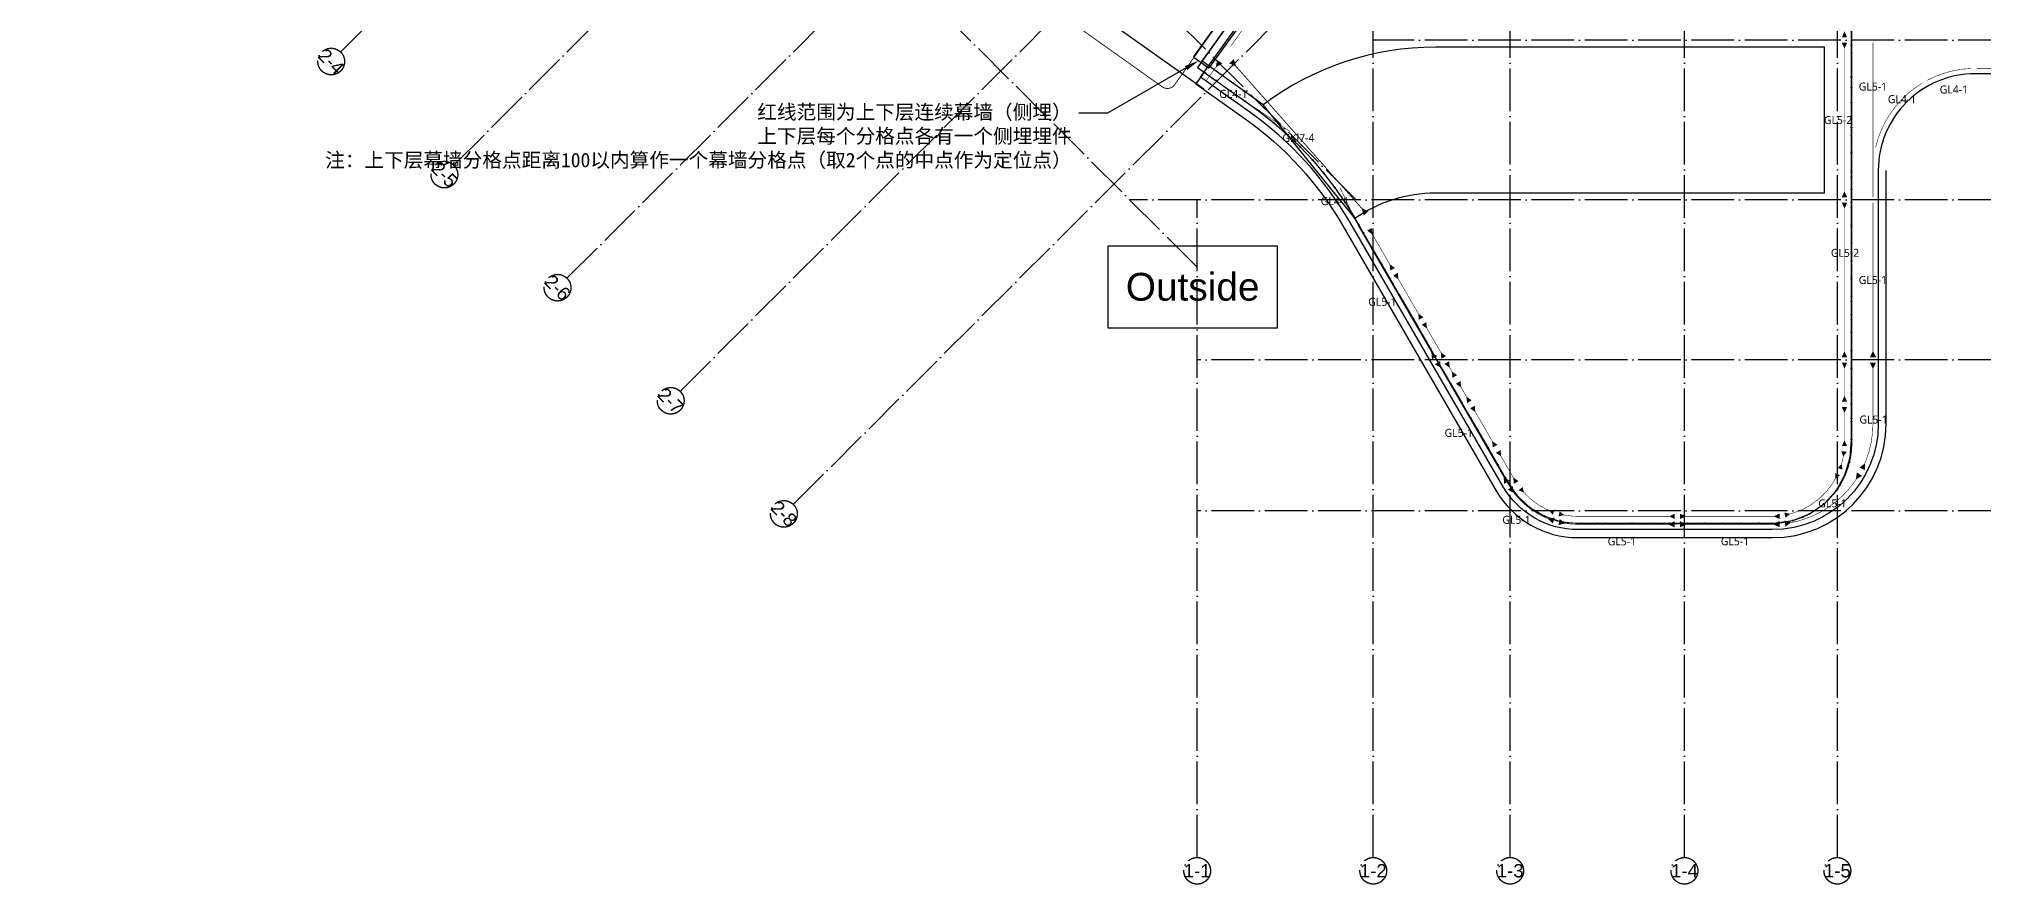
# Model space of a CAD drawing. Header units: millimetres. Extents: x -183324 to 52414, y -21000 to 181959.
# Drawn here: x -174840 to -65504, y -21000 to 26567 of the extents above; entities that cross this region are included whole.
import ezdxf
from ezdxf import colors
from ezdxf.entities.mleader import LeaderData, LeaderLine
from ezdxf.math import Vec2, Vec3

# ---------------------------------------------------------------- set-up
doc = ezdxf.new("R2010")
doc.units = ezdxf.units.MM
doc.header["$LTSCALE"] = 100
doc.linetypes.add('ACAD_ISO04W100', pattern=[30, 24, -3, 0, -3])
doc.linetypes.add('HIDDEN', pattern=[0.375, 0.25, -0.125])
doc.layers.get('DEFPOINTS').update_dxf_attribs({"color": 9, "true_color": 0x808080})
for name, color, linetype, true_color in [('ddd$0$范围', 7, 'Continuous', 0x000000), ('F_ALUM', 4, 'Continuous', 0x00ffff), ('F_CONC', 7, 'Continuous', 0x000000), ('F_GLAS', 5, 'Continuous', 0x0000ff), ('F_GRID', 1, 'ACAD_ISO04W100', 0xff0000)]:
    doc.layers.add(name, color=color, linetype=linetype, true_color=true_color)
doc.layers.add('F_TEXT', color=2, linetype='Continuous')
doc.styles.add('2F 钢结构及编号汇总$0$Arial Regular', font='Microsoft YaHei UI.ttf')
doc.styles.add('Arial Regular', font='arial.ttf')
doc.styles.add('F-Arial-h2', font='arial.ttf', dxfattribs={"height": 2})
doc.styles.add('F-simhei', font='simhei.ttf')

# ---------------------------------------------------------------- blocks, each defined once
blk = doc.blocks.new('Block 03')
at = {"layer": 'F_GLAS', "color": 6, "true_color": 0xff00ff}
for p, q in [((-72901, 36444), (-72901, 3798)), ((-77401, -702), (-88294, -702))]:
    blk.add_line(p, q, dxfattribs=at)
blk.add_lwpolyline([(-92188, 1542), (-100835, 16469), (-105982, 22863), (-109425, 25312), (-106614, 29264), (-108265, 30438), (-110481, 27321)], dxfattribs=at)
at = {"layer": 'F_GLAS', "color": 18, "true_color": 0x000000}
blk.add_lwpolyline([(-96299, 17901), (-74417, 17902), (-74418, 26102), (-96299, 26101)], dxfattribs=at)
at = {"layer": 'F_GLAS', "color": 6, "true_color": 0xff00ff}
for centre in [(-109425, 25312), (-107704, 24088), (-105982, 22863)]:
    blk.add_circle(centre, 25, dxfattribs=at)
at = {"layer": 'F_GLAS', "color": 6, "true_color": 0xff00ff, "extrusion": (0.001153, -1.36099e-09, 0.999999)}
for centre in [(-72901, 25784, -84), (-72901, 24384, -84), (-72900, 22984, -84), (-72900, 21584, -84), (-72901, 20184, -84), (-72900, 18784, -84), (-72900, 17384, -84), (-72900, 15984, -84), (-72900, 14584, -84), (-72900, 13184, -84), (-72901, 11784, -84), (-72900, 10785, -85), (-72900, 8998, -85), (-72900, 7998, -84), (-72900, 6598, -84), (-72901, 5198, -84)]:
    blk.add_circle(centre, 25, dxfattribs=at)
at = {"layer": 'F_GLAS', "color": 6, "true_color": 0xff00ff, "extrusion": (-0.002795, -0.001619, 0.999995)}
for centre in [(-100834, 16469, 255), (-100614, 16091, 255), (-100208, 15390, 255), (-99312, 13844, 256), (-98706, 12796, 255), (-98004, 11584, 255), (-97303, 10373, 255), (-96601, 9163, 255), (-95899, 7950, 255), (-95198, 6738, 255), (-94496, 5527, 255), (-93945, 4577, 254), (-93049, 3031, 255), (-92381, 1876, 255)]:
    blk.add_circle(centre, 25, dxfattribs=at)
at = {"layer": 'F_GLAS', "color": 6, "true_color": 0xff00ff, "extrusion": (0.001869, -6.37205e-07, 0.999998)}
blk.add_circle((-72900, 3798, -136), 25, dxfattribs=at)
at = {"layer": 'F_GLAS', "color": 6, "true_color": 0xff00ff, "extrusion": (0.000851549, -0.002558, 0.999996)}
blk.add_circle((-73024, 2751, -69), 25, dxfattribs=at)
at = {"layer": 'F_GLAS', "color": 6, "true_color": 0xff00ff, "extrusion": (0.001523, -0.000931002, 0.999998)}
blk.add_circle((-73556, 1458, -113), 25, dxfattribs=at)
at = {"layer": 'F_GLAS', "color": 6, "true_color": 0xff00ff, "extrusion": (-0.002477, -0.002074, 0.999995)}
blk.add_circle((-91746, 911, 225), 25, dxfattribs=at)
at = {"layer": 'F_GLAS', "color": 6, "true_color": 0xff00ff, "extrusion": (0.002201, 0.000694491, 0.999997)}
blk.add_circle((-90726, 12, -200), 25, dxfattribs=at)
at = {"layer": 'F_GLAS', "color": 6, "true_color": 0xff00ff, "extrusion": (0.001411, -0.001641, 0.999998)}
blk.add_circle((-74458, 393, -106), 25, dxfattribs=at)
at = {"layer": 'F_GLAS', "color": 6, "true_color": 0xff00ff, "extrusion": (-0.000291392, -0.008995, 0.99996)}
blk.add_circle((-89466, -546, 31), 25, dxfattribs=at)
at = {"layer": 'F_GLAS', "color": 6, "true_color": 0xff00ff, "extrusion": (5.63841e-08, -0.00323, 0.999995)}
for centre in [(-88093, -702, 2), (-86737, -702, 2), (-85338, -701, 2), (-83938, -700, 2), (-82539, -702, 2), (-81206, -702, 1), (-79416, -702, 2), (-78084, -702, 2)]:
    blk.add_circle(centre, 25, dxfattribs=at)
at = {"layer": 'F_GLAS', "color": 6, "true_color": 0xff00ff, "extrusion": (0.000273388, -0.003058, 0.999995)}
blk.add_circle((-76984, -683, -19), 25, dxfattribs=at)
at = {"layer": 'F_GLAS', "color": 6, "true_color": 0xff00ff, "extrusion": (0.001004, -0.002378, 0.999997)}
blk.add_circle((-75639, -343, -75), 25, dxfattribs=at)
at = {"layer": 'F_GLAS', "color": 18, "true_color": 0x000000}
blk.add_arc((-96299, 10001), 16100, 90, 126.97455, dxfattribs=at)
at = {"layer": 'F_GLAS', "color": 18, "true_color": 0x000000, "extrusion": (0, 0, -1)}
blk.add_arc((96299, 10001), 7900, 54.95872, 90, dxfattribs=at)
at = {"layer": 'F_GLAS', "color": 6, "true_color": 0xff00ff, "extrusion": (0, 0, -1)}
for centre, start, end in [((77401, 3798), 180.00007, 269.999), ((88295, 3798), 269.999, 329.91877)]:
    blk.add_arc(centre, 4500, start, end, dxfattribs=at)
blk = doc.blocks.new('Block 01')
at = {"layer": 'F_GLAS', "color": 2, "true_color": 0xffff00}
for p, q in [((-72901, 26226), (-72901, 34157)), ((-106614, 29264), (-109679, 24956)), ((-72902, 19066), (-72901, 26226)), ((-109679, 24956), (-108644, 24220)), ((-108644, 24220), (-107817, 23633)), ((-107817, 23633), (-107006, 23056)), ((-107006, 23056), (-106182, 22464)), ((-106182, 22464), (-105400, 21850)), ((-105400, 21850), (-104633, 21184)), ((-104633, 21184), (-103916, 20495)), ((-103916, 20495), (-103220, 19756)), ((-103220, 19756), (-102576, 18998)), ((-102576, 18998), (-101958, 18193)), ((-72902, 18095), (-72902, 19066)), ((-101958, 18193), (-101385, 17363)), ((-72902, 17090), (-72902, 18095)), ((-101385, 17363), (-100864, 16517)), ((-100864, 16517), (-100359, 15648)), ((-72902, 16082), (-72902, 17090)), ((-100359, 15648), (-99855, 14777)), ((-72902, 15077), (-72902, 16082)), ((-99855, 14777), (-99352, 13908)), ((-72902, 14075), (-72902, 15077)), ((-99352, 13908), (-98848, 13038)), ((-72902, 13070), (-72902, 14075)), ((-98848, 13038), (-98344, 12168)), ((-98344, 12168), (-97840, 11299)), ((-72902, 12065), (-72902, 13070)), ((-72902, 11060), (-72902, 12065)), ((-97840, 11299), (-97336, 10429)), ((-72902, 10051), (-72902, 11060)), ((-97336, 10429), (-96833, 9559)), ((-72902, 9046), (-72902, 10051)), ((-96833, 9559), (-96329, 8690)), ((-72902, 8045), (-72902, 9046)), ((-96329, 8690), (-95825, 7820)), ((-95825, 7820), (-95321, 6950)), ((-72902, 7040), (-72902, 8045)), ((-72902, 6035), (-72902, 7040)), ((-72902, 5030), (-72902, 6035)), ((-72902, 4025), (-72902, 5030)), ((-72972, 3005), (-72902, 4025)), ((-73274, 2006), (-72972, 3005)), ((-74450, 401), (-73771, 1140)), ((-73771, 1140), (-73274, 2006)), ((-75276, -169), (-74450, 401)), ((-77403, -702), (-76208, -541)), ((-76208, -541), (-75276, -169))]:
    blk.add_line(p, q, dxfattribs=at)
for points in [[(-95321, 6950), (-94818, 6081), (-94314, 5212), (-93810, 4342), (-93306, 3472), (-92803, 2602), (-92324, 1776), (-91774, 944), (-91049, 239), (-90200, -279), (-89236, -603), (-88195, -702), (-87190, -702), (-86185, -702)], [(-86185, -702), (-85180, -702), (-84175, -702), (-83170, -702), (-82165, -702), (-81160, -702), (-80155, -702), (-79150, -702), (-78169, -702), (-77401, -702)]]:
    blk.add_lwpolyline(points, dxfattribs=at)
at = {"layer": 'F_GLAS', "color": 2, "true_color": 0xffff00, "extrusion": (0.001153, -7.53933e-09, 0.999999)}
for centre in [(-72901, 26215, -43), (-72898, 24428, -43), (-72898, 23828, -43), (-72901, 22041, -43)]:
    blk.add_circle(centre, 25, dxfattribs=at)
at = {"layer": 'F_GLAS', "color": 2, "true_color": 0xffff00, "extrusion": (-0.098551, 0.070023, 0.992665)}
for centre in [(43183, -102584, 12499), (43182, -101838, 12403)]:
    blk.add_circle(centre, 25, dxfattribs=at)
at = {"layer": 'F_GLAS', "color": 2, "true_color": 0xffff00, "extrusion": (-0.098262, 0.070428, 0.992665)}
blk.add_circle((43601, -100656, 12259), 25, dxfattribs=at)
at = {"layer": 'F_GLAS', "color": 2, "true_color": 0xffff00, "extrusion": (-0.098517, 0.070071, 0.992665)}
blk.add_circle((43232, -99826, 12158), 25, dxfattribs=at)
at = {"layer": 'F_GLAS', "color": 2, "true_color": 0xffff00, "extrusion": (-0.09695, 0.072224, 0.992665)}
blk.add_circle((45420, -97848, 11917), 25, dxfattribs=at)
at = {"layer": 'F_GLAS', "color": 2, "true_color": 0xffff00, "extrusion": (-0.09323, 0.07718, 0.992649)}
blk.add_circle((50381, -94423, 11513), 25, dxfattribs=at)
at = {"layer": 'F_GLAS', "color": 2, "true_color": 0xffff00, "extrusion": (-0.090573, 0.080076, 0.992665)}
blk.add_circle((53434, -91743, 11173), 25, dxfattribs=at)
at = {"layer": 'F_GLAS', "color": 2, "true_color": 0xffff00, "extrusion": (0.002928, 0.018632, 0.999822)}
for centre in [(75297, -9547, 159), (75147, -8573, 205), (74997, -7642, 182), (74978, -7514, 180)]:
    blk.add_circle(centre, 25, dxfattribs=at)
at = {"layer": 'F_GLAS', "color": 2, "true_color": 0xffff00, "extrusion": (-0.085048, 0.085921, 0.992665)}
blk.add_circle((59436, -87027, 10599), 25, dxfattribs=at)
at = {"layer": 'F_GLAS', "color": 2, "true_color": 0xffff00, "extrusion": (-0.075999, 0.09402, 0.992665)}
for centre in [(67855, -79663, 9702), (67831, -78677, 9582)]:
    blk.add_circle(centre, 25, dxfattribs=at)
at = {"layer": 'F_GLAS', "color": 2, "true_color": 0xffff00, "extrusion": (-0.072378, 0.096835, 0.992665)}
blk.add_circle((70776, -75058, 9141), 25, dxfattribs=at)
at = {"layer": 'F_GLAS', "color": 2, "true_color": 0xffff00}
for centre in [(-72902, 18095), (-72902, 17090, 39), (-72902, 16082), (-72902, 15077), (-72902, 14075, 39), (-72902, 13070), (-72902, 12065), (-72902, 11060, 39), (-72902, 10051, 39), (-72902, 9046), (-72902, 8045, 39), (-72902, 7040, 39), (-72902, 6035, 39), (-72902, 5030), (-72902, 4025)]:
    blk.add_circle(centre, 25, dxfattribs=at)
at = {"layer": 'F_GLAS', "color": 2, "true_color": 0xffff00, "extrusion": (0.005007, -0.018631, 0.999814)}
for centre in [(-93405, 43072, -870), (-93121, 42122, -813), (-92859, 41151, -794), (-92598, 40180, -775), (-92337, 39210, -757), (-92076, 38239, -738), (-91816, 37269, -719), (-91555, 36298, -700), (-91294, 35327, -720), (-91033, 34357, -663), (-90773, 33387, -644), (-90512, 32417, -626), (-90251, 31446, -607), (-89990, 30476, -588), (-89729, 29505, -569), (-89469, 28535, -551), (-89208, 27565, -532), (-88947, 26594, -513), (-88699, 25672, -495)]:
    blk.add_circle(centre, 25, dxfattribs=at)
at = {"layer": 'F_GLAS', "color": 2, "true_color": 0xffff00, "extrusion": (-0.008547, 0.000762659, 0.999963)}
blk.add_circle((-72970, 3001, 626), 25, dxfattribs=at)
at = {"layer": 'F_GLAS', "color": 2, "true_color": 0xffff00, "extrusion": (-0.009644, 0.001233, 0.999953)}
blk.add_circle((-73767, 1139, 713), 25, dxfattribs=at)
at = {"layer": 'F_GLAS', "color": 2, "true_color": 0xffff00, "extrusion": (-0.008898, 0.000868588, 0.99996)}
blk.add_circle((-73269, 2009, 654), 25, dxfattribs=at)
at = {"layer": 'F_GLAS', "color": 2, "true_color": 0xffff00, "extrusion": (0.011559, -0.014091, 0.999834)}
blk.add_circle((-91768, 929, -1074), 25, dxfattribs=at)
at = {"layer": 'F_GLAS', "color": 2, "true_color": 0xffff00, "extrusion": (0.014411, -0.011158, 0.999834)}
blk.add_circle((-91040, 225, -1315), 25, dxfattribs=at)
at = {"layer": 'F_GLAS', "color": 2, "true_color": 0xffff00, "extrusion": (-0.010573, 0.002087, 0.999942)}
blk.add_circle((-74446, 399, 826), 25, dxfattribs=at)
at = {"layer": 'F_GLAS', "color": 2, "true_color": 0xffff00, "extrusion": (0.016512, -0.007715, 0.999834)}
blk.add_circle((-38436, 81588, -1487), 25, dxfattribs=at)
at = {"layer": 'F_GLAS', "color": 2, "true_color": 0xffff00, "extrusion": (0.017822, -0.003813, 0.999834)}
blk.add_circle((-19256, 87121, -1588), 25, dxfattribs=at)
at = {"layer": 'F_GLAS', "color": 2, "true_color": 0xffff00, "extrusion": (-0.004702, 0.00851, 0.999953)}
for centre in [(-88194, -706, 409), (-86184, -706, 399), (-84174, -706, 390), (-82164, -705, 380), (-80154, -705, 371), (-78168, -705, 362)]:
    blk.add_circle(centre, 25, dxfattribs=at)
at = {"layer": 'F_GLAS', "color": 2, "true_color": 0xffff00, "extrusion": (-0.009019, -1.25274e-07, 0.999959)}
for centre in [(-87187, -702, 786), (-85177, -702, 768), (-83167, -702, 750), (-81157, -702, 732), (-79147, -702, 714), (-77398, -702, 698)]:
    blk.add_circle(centre, 25, dxfattribs=at)
at = {"layer": 'F_GLAS', "color": 2, "true_color": 0xffff00, "extrusion": (-0.012507, 0.005384, 0.999907)}
blk.add_circle((-76202, -546, 988), 25, dxfattribs=at)
at = {"layer": 'F_GLAS', "color": 2, "true_color": 0xffff00, "extrusion": (-0.011573, 0.003452, 0.999927)}
blk.add_circle((-75271, -172, 909), 25, dxfattribs=at)
blk = doc.blocks.new('A$C11ab6e16')
at = {"layer": 'F_CONC', "color": 5, "true_color": 0x0000ff}
for p, q in [((-109513, 24412), (-103944, 32242)), ((-106740, 22439), (-109513, 24412)), ((-60932, 24599), (-65948, 24607)), ((-71401, 19157), (-71401, 4898)), ((-92491, 1367), (-101126, 16275)), ((-77351, -1052), (-88294, -1052))]:
    blk.add_line(p, q, dxfattribs=at)
for centre, radius, start, end in [((-65951, 19157), 5450, 89.96581, 179.99999), ((-118129, 6426), 19650, 30.08123, 54.57646)]:
    blk.add_arc(centre, radius, start, end, dxfattribs=at)
at = {"layer": 'F_CONC', "color": 5, "true_color": 0x0000ff, "extrusion": (0, 0, -1)}
for centre, radius, start, end in [((77351, 4898), 5950, 180.00007, 269.999), ((88295, 3798), 4850, 269.999, 329.91877)]:
    blk.add_arc(centre, radius, start, end, dxfattribs=at)
blk = doc.blocks.new('平台轮廓 2F')
at = {"layer": 'F_ALUM'}
for p, q in [((-44636, 23733), (-68573, 40759)), ((-44611, 24696), (-45075, 24045)), ((-45075, 24045), (-42301, 22072)), ((-6252, 4898), (-6252, 19156)), ((-36815, 16050), (-28181, 1141)), ((-23595, -1502), (-12651, -1502))]:
    blk.add_line(p, q, dxfattribs=at)
at = {"layer": 'F_ALUM', "extrusion": (0, 0, -1)}
blk.add_arc((53429, 6426), 19200, 125.42369, 149.91895, dxfattribs=at)
at = {"layer": 'F_ALUM'}
for centre, radius, start, end in [((-12652, 4898), 6400, 270.00083, 359.99976), ((-23595, 3798), 5300, 210.08105, 270.00083)]:
    blk.add_arc(centre, radius, start, end, dxfattribs=at)
blk = doc.blocks.new('A$Cc8c9adf5')
at = {"layer": 'F_GRID'}
for p, q in [((-157869, 25823), (-57106, 126585)), ((-73700, -19500), (-73700, 109992)), ((-151505, 19459), (-69834, 101129)), ((-100756, 17500), (-168476, 85220)), ((-145141, 13095), (-73700, 84536)), ((-109700, 13716), (-174840, 78856)), ((-138777, 6731), (-73700, 71808)), ((-99800, -19500), (-99800, 53700)), ((-92100, -19500), (-92100, 53700)), ((-82300, -19500), (-82300, 53700)), ((-132413, 367), (-99800, 32980)), ((16500, 26500), (-99800, 26500)), ((16500, 17500), (-113484, 17500)), ((-109700, -19500), (-109700, 17500)), ((16500, 8500), (-109700, 8500)), ((16500, 0), (-109700, 0))]:
    blk.add_line(p, q, dxfattribs=at)
for centre in [(-158400, 25292), (-152036, 18928), (-145672, 12564), (-139308, 6200), (-132944, -164), (-109700, -20250), (-99800, -20250), (-92100, -20250), (-82300, -20250), (-73700, -20250)]:
    blk.add_circle(centre, 750, dxfattribs=at)
at = {"layer": 'F_GRID', "char_height": 750, "attachment_point": 5, "rotation": 315, "style": 'Arial Regular'}
for s, insert, width in [('2-4', (-158400, 25292), 4353.26), ('2-5', (-152036, 18928), 4377.72), ('2-6', (-145672, 12564), 4361.41), ('2-7', (-139308, 6200), 4361.41), ('2-8', (-132944, -164), 4369.57)]:
    blk.add_mtext(s, dxfattribs=dict(at, insert=insert, width=width))
at = {"layer": 'F_GRID', "char_height": 750, "attachment_point": 5, "style": 'Arial Regular'}
for s, insert, width in [('1-1', (-109700, -20250), 3913.04), ('1-2', (-99800, -20250), 4182.07), ('1-3', (-92100, -20250), 4198.37), ('1-4', (-82300, -20250), 4190.22), ('1-5', (-73700, -20250), 4214.67)]:
    blk.add_mtext(s, dxfattribs=dict(at, insert=insert, width=width))
blk = doc.blocks.new('2F 钢结构及编号汇总')
at = {"layer": 'DEFPOINTS', "color": 114, "true_color": 0x13b259}
for points in [[(-73301, 26650, 300, 30, 0), (-73301, 26950, 30, 30, 0), (-73301, 35050, 30, 300, 0), (-73301, 35350, 0, 0, 0)], [(-73301, 17650, 300, 30, 0), (-73301, 17950, 30, 30, 0), (-73301, 26050, 30, 300, 0), (-73301, 26350, 0, 0, 0)], [(-73301, 8650, 300, 30, 0), (-73301, 8950, 30, 30, 0), (-73301, 17050, 30, 300, 0), (-73301, 17350, 0, 0, 0)], [(-100014, 15850, 300, 30, 0), (-99863, 15590, 30, 30, 0), (-98861, 13860, 30, 300, 0), (-98711, 13601, 0, 0, 0)], [(-98550, 13322, 300, 30, 0), (-98399, 13063, 30, 30, 0), (-97256, 11090, 30, 300, 0), (-97106, 10830, 0, 0, 0)], [(-96945, 10552, 300, 30, 0), (-96794, 10292, 30, 30, 0), (-95987, 8899, 30, 300, 0), (-95837, 8639, 0, 0, 0)], [(-95666, 8344, 300, 30, 0), (-95516, 8085, 30, 30, 0), (-95366, 7825, 30, 300, 0), (-95215, 7566, 0, 0, 0)], [(-73301, 6150, 300, 30, 0), (-73301, 6450, 30, 30, 0), (-73301, 8050, 30, 300, 0), (-73301, 8350, 0, 0, 0)], [(-95022, 7232, 300, 30, 0), (-94872, 6973, 30, 30, 0), (-94546, 6410, 30, 300, 0), (-94395, 6150, 0, 0, 0)], [(-94221, 5850, 300, 30, 0), (-94071, 5590, 30, 30, 0), (-93097, 3910, 30, 300, 0), (-92947, 3650, 0, 0, 0)], [(-73301, 3648, 300, 30, 0), (-73301, 3948, 30, 30, 0), (-73301, 5550, 30, 300, 0), (-73301, 5850, 0, 0, 0)], [(-92773, 3350, 300, 30, 0), (-92623, 3090, 30, 30, 0), (-91913, 1864, 30, 300, 0), (-91762, 1605, 0, 0, 0)], [(-73326, 3350, 300, 0, 0), (-73366, 3053, 0, 0, 0)], [(-73683, 2070, 300, 0, 0), (-73819, 1803, 0, 0, 0)], [(-73558, 2370, 300, 0, 0), (-73465, 2655, 0, 0, 0)], [(-91514, 1259, 300, 0, 0), (-91320, 1030, 0, 0, 0)], [(-89650, -72, 300, 0, 0), (-89929, 38, 0, 0, 0)], [(-89350, -164, 300, 0, 0), (-89057, -229, 0, 0, 0)], [(-82550, -302, 300, 30, 0), (-82250, -302, 30, 30, 0), (-77251, -302, 30, 300, 0), (-76951, -302, 0, 0, 0)], [(-76650, -232, 300, 0, 0), (-76357, -166, 0, 0, 0)]]:
    blk.add_lwpolyline(points, format="xyseb", dxfattribs=at)
at = {"layer": 'DEFPOINTS', "color": 72, "true_color": 0x56bd09, "const_width": 30, "elevation": 0}
blk.add_lwpolyline([(-107826, 26137), (-103638, 32025)], dxfattribs=at)
at = {"layer": 'DEFPOINTS', "color": 112, "true_color": 0x0fb574}
for points in [[(-71700, 26350, 30, 30, 0), (-71700, 17650, 0, 0, 0)], [(-71701, 17350, 30, 30, 0), (-71701, 8650, 0, 0, 0)], [(-96349, 8626, 350, 0, 0), (-96530, 8926, 0, 0, 0)], [(-71700, 8650, 350, 0, 0), (-71698, 9000, 0, 0, 0)], [(-96189, 8350, 350, 0, 0), (-96005, 8052, 0, 0, 0)], [(-71701, 8350, 350, 0, 0), (-71703, 8000, 0, 0, 0)], [(-72460, 2070, 350, 0, 0), (-72656, 1780, 0, 0, 0)], [(-72298, 2370, 350, 0, 0), (-72145, 2684, 0, 0, 0)], [(-92287, 1613, 350, 0, 0), (-92468, 1912, 0, 0, 0)], [(-92097, 1299, 350, 0, 0), (-91895, 1013, 0, 0, 0)], [(-89650, -546, 350, 0, 0), (-89983, -437, 0, 0, 0)], [(-89348, -626, 350, 0, 0), (-89004, -692, 0, 0, 0)], [(-82850, -752, 350, 0, 0), (-83200, -752, 0, 0, 0)], [(-82850, -302, 300, 0, 0), (-83150, -302, 0, 0, 0)], [(-82550, -752, 350, 0, 0), (-82200, -752, 0, 0, 0)], [(-76950, -738, 350, 0, 0), (-77300, -755, 0, 0, 0)], [(-76650, -708, 350, 0, 0), (-76305, -652, 0, 0, 0)]]:
    blk.add_lwpolyline(points, format="xyseb", dxfattribs=at)
at = {"layer": 'DEFPOINTS', "color": 52, "true_color": 0xdfe41f, "elevation": 0}
blk.add_lwpolyline([(-108435, 25282, 350, 30, 0), (-108637, 24996, 30, 30, 0), (-109208, 24194, 30, 30, 0)], format="xyseb", dxfattribs=at)
at = {"layer": 'DEFPOINTS', "color": 232, "true_color": 0xd50370}
blk.add_lwpolyline([(-100198, 16750, 350, 50, 0), (-100430, 17012, 50, 50, 0), (-107541, 25044, 50, 350, 0), (-107773, 25306, 0, 0, 0)], format="xyseb", dxfattribs=at)
at = {"layer": 'DEFPOINTS', "color": 132, "true_color": 0x06bcbe, "const_width": 30, "elevation": 103}
for points in [[(-104467, 21345), (-108908, 24357)], [(-100779, 16309), (-101655, 18169)]]:
    blk.add_lwpolyline(points, dxfattribs=at)
at = {"layer": 'DEFPOINTS', "color": 132, "true_color": 0x06bcbe, "const_width": 30}
for points in [[(-68950, 24063, 0.2006945), (-71550, 20467)], [(-66150, 24903, 0.1139823), (-68650, 24234)]]:
    blk.add_lwpolyline(points, format="xyb", dxfattribs=at)
blk.add_lwpolyline([(-63350, 24903), (-65850, 24906)], dxfattribs=at)
at = {"layer": 'DEFPOINTS', "color": 112, "true_color": 0x0fb574, "const_width": 30}
for points in [[(-96363, 8650), (-100635, 16027)], [(-92287, 1613), (-96189, 8350)]]:
    blk.add_lwpolyline(points, dxfattribs=at)
for points in [[(-71701, 8350), (-71701, 4898, -0.1164999), (-72298, 2370, -0.1164999)], [(-89650, -546, -0.1734403), (-92097, 1299, -0.1734403)], [(-72460, 2070, -0.2347026), (-76650, -708, -0.215266)], [(-82850, -752), (-88294, -752, -0.0585958), (-89350, -628, -0.0585958)], [(-76950, -738, -0.0177698), (-77351, -752), (-82550, -752)]]:
    blk.add_lwpolyline(points, format="xyb", dxfattribs=at)
at = {"layer": 'DEFPOINTS', "color": 114, "true_color": 0x13b259, "const_width": 30}
for points in [[(-73558, 2370, 0.0616438), (-73326, 3350)], [(-91514, 1259, 0.1424601), (-89650, -72)], [(-76650, -232, 0.2424463), (-73683, 2070)], [(-89350, -164, 0.0651857), (-88294, -302), (-82850, -302)]]:
    blk.add_lwpolyline(points, format="xyb", dxfattribs=at)
at = {"layer": 'DEFPOINTS', "color": 112, "true_color": 0x0fb574, "char_height": 450, "width": 4045.36, "attachment_point": 7, "style": '2F 钢结构及编号汇总$0$Arial Regular'}
for insert in [(-72498, 23651, 6500), (-72499, 12766, 6500), (-100084, 11542, 6500), (-95788, 4165, 6500), (-72463, 4913, 6500), (-74774, 195, 6500), (-92543, -730, 6500), (-86616, -1942, 6500), (-80256, -1936, 6500)]:
    blk.add_mtext('GL5-1', dxfattribs=dict(at, insert=insert))
at = {"layer": 'DEFPOINTS', "color": 132, "true_color": 0x06bcbe, "char_height": 450, "width": 4045.36, "attachment_point": 7, "style": '2F 钢结构及编号汇总$0$Arial Regular'}
for insert in [(-108464, 23240, 6500), (-70863, 22942, 6500), (-67946, 23487, 6500), (-102755, 17204, 6500)]:
    blk.add_mtext('GL4-1', dxfattribs=dict(at, insert=insert))
at = {"layer": 'DEFPOINTS', "color": 114, "true_color": 0x13b259, "char_height": 450, "width": 4235.57, "attachment_point": 7, "style": '2F 钢结构及编号汇总$0$Arial Regular'}
for insert in [(-74457, 21767, 6500), (-74067, 14295, 6500)]:
    blk.add_mtext('GL5-2', dxfattribs=dict(at, insert=insert))
at = {"layer": 'DEFPOINTS', "color": 232, "true_color": 0xd50370, "insert": (-104910, 20766, 6500), "char_height": 450, "width": 4741.24, "attachment_point": 7, "style": '2F 钢结构及编号汇总$0$Arial Regular'}
blk.add_mtext('GKl7-4', dxfattribs=at)
blk = doc.blocks.new('A$C53204d19')
at = {"layer": 'DEFPOINTS', "color": 8, "linetype": 'HIDDEN', "ltscale": 10, "const_width": 50}
blk.add_lwpolyline([(-130062, 59095), (-101210, 38573, -0.4142136), (-101093, 37876), (-110972, 23987, -0.4142136), (-111669, 23869), (-140521, 44391, -0.4142136), (-140638, 45088), (-130759, 58977, -0.4142136)], format="xyb", close=True, dxfattribs=at)
blk = doc.blocks.new('ddd')
at = {"layer": 'ddd$0$范围', "color": 1}
blk.add_lwpolyline([(-106125, 29082), (-106910, 29646, 0.4142136), (-106996, 29632), (-109889, 25600, 0.4142136), (-109875, 25514), (-109089, 24951, 0.4142136), (-109004, 24965), (-106111, 28996, 0.4142136)], format="xyb", close=True, dxfattribs=at)
blk = doc.blocks.new('*U17')
at = {"flags": 128}
blk.add_lwpolyline([(-19.03, 9.29), (19.03, 9.29), (19.03, -9.29), (-19.03, -9.29)], close=True, dxfattribs=at)
at = {"insert": (0, 0), "char_height": 6.25, "attachment_point": 5, "style": 'F-Arial-h2'}
blk.add_mtext_dynamic_manual_height_columns('Outside', width=10.7135, gutter_width=9.84, heights=[0], dxfattribs=at)

msp = doc.modelspace()

# ---------------------------------------------------------------- block references
for name, p in [('A$Cc8c9adf5', (0, 0)), ('A$C53204d19', (0, 0)), ('Block 01', (0, 0)), ('Block 03', (0, 0)), ('2F 钢结构及编号汇总', (0, 0)), ('A$C11ab6e16', (0, 0)), ('平台轮廓 2F', (-64700, 0))]:
    msp.add_blockref(name, p)
at = {"layer": 'DEFPOINTS'}
msp.add_blockref('ddd', (0, 0), dxfattribs=at)
at = {"layer": 'F_TEXT', "xscale": 250, "yscale": 250, "zscale": 250}
msp.add_blockref('*U17', (-109955, 12606), dxfattribs=at)

# ---------------------------------------------------------------- leaders
at = {"color": 1}
ml = msp.add_multileader_mtext('Standard', dxfattribs=at)
ml.set_content('{\\C1;红线范围为上下层连续幕墙（侧埋）\\P上下层每个分格点各有一个侧埋埋件\\P注：上下层幕墙分格点距离100以内算作一个幕墙分格点（取2个点的中点作为定位点）}', color=1, style='F-simhei')
ml.set_leader_properties()
ml.build(insert=Vec2(0, 0))
ml.multileader.update_dxf_attribs({"dogleg_length": 3.6, "arrow_head_size": 810, "scale": 450})
ctx = ml.context
ctx.base_point, ctx.scale, ctx.char_height, ctx.arrow_head_size, ctx.landing_gap_size, ctx.plane_origin = Vec3(-160674, 22386), 450, 810, 810, 405, Vec3(-109623, 25333)
ctx.text_align_type = 2
notes = []
notes.append((ctx, [(0, (1, 1, 0), (-114736, 22386), (-1, 0), 1620, [(0, [(-109623, 25333)], 0, [])])]))
ctx.mtext.insert, ctx.mtext.alignment, ctx.mtext.flow_direction = Vec3(-116761, 22855), 3, 5
for ctx, leaders in notes:
    for number, flags, end, landing, length, lines in leaders:
        leader = LeaderData()
        leader.index, (leader.has_last_leader_line, leader.has_dogleg_vector, leader.attachment_direction) = number, flags
        leader.last_leader_point, leader.dogleg_vector, leader.dogleg_length = Vec3(end), Vec3(landing), length
        for number, points, colour, breaks in lines:
            line = LeaderLine()
            line.index, line.vertices, line.color, line.breaks = number, Vec3.list(points), colors.encode_raw_color(colour), breaks
            leader.lines.append(line)
        ctx.leaders.append(leader)

doc.saveas('drawing.dxf')
